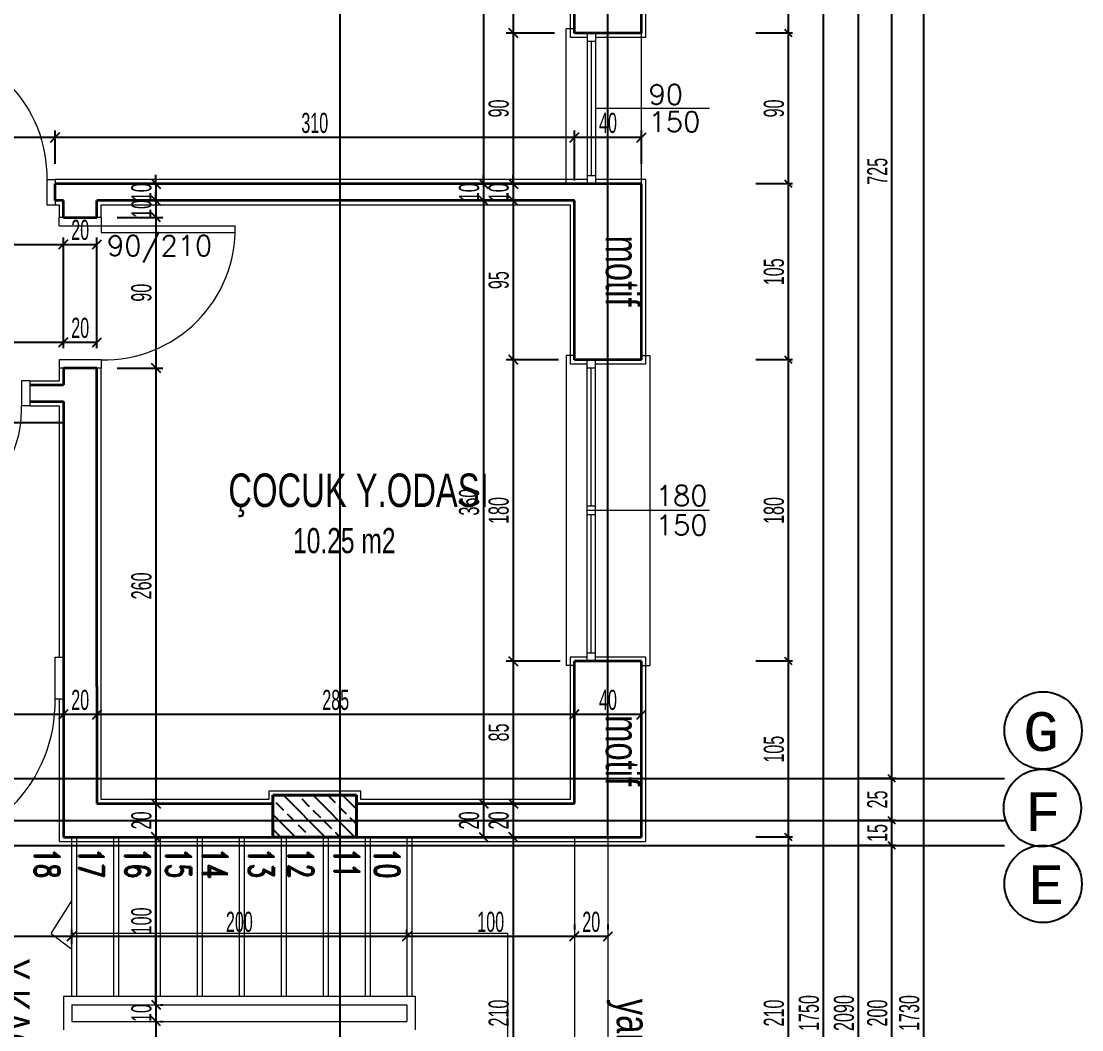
# Model space of a CAD drawing. Header units: inches. Extents: x -7543 to -822, y 102837 to 190349.
# Drawn here: x -831.4454 to -831.3188, y 102836.9834 to 102837.1038 of the extents above; entities that cross this region are included whole.
import ezdxf

# ---------------------------------------------------------------- set-up
doc = ezdxf.new("R2010")
doc.units = ezdxf.units.IN
doc.header["$MEASUREMENT"] = 0
doc.linetypes.add('ACAD_ISO07W100', pattern=[3, 0, -3])
doc.linetypes.add('DASHDOTX2', pattern=[2, 1, -0.5, 0, -0.5])
doc.layers.get('0').update_dxf_attribs({"lineweight": 25})
doc.layers.get('Defpoints').update_dxf_attribs({"lineweight": 25})
for name, color, linetype, lineweight in [('AKS', 1, 'Continuous', 25), ('ICOL', 55, 'Continuous', 25), ('KOLON', 2, 'Continuous', 40), ('SIVA', 150, 'Continuous', 15), ('TARAMA', 8, 'Continuous', 25), ('YAZI', 7, 'Continuous', 25)]:
    doc.layers.add(name, color=color, linetype=linetype, lineweight=lineweight)
for name, color, linetype, lineweight, true_color in [('DUVAR', 7, 'Continuous', 35, 0xfc4642), ('KAPI', 7, 'Continuous', 18, 0xffb360), ('MERDİVEN', 7, 'Continuous', 20, 0x16c244), ('PENCERE', 7, 'Continuous', 18, 0xffb360)]:
    doc.layers.add(name, color=color, linetype=linetype, lineweight=lineweight, true_color=true_color)
doc.styles.add('arıal', font='arial.ttf', dxfattribs={"width": 0.7})
doc.styles.add('ISIM', font='monos.ttf', dxfattribs={"width": 1.1, "height": 200})
doc.styles.add('OLCU', font='tromand.shx', dxfattribs={"width": 0.6, "height": 12})
doc.styles.add('st1', font='romandtw.shx', dxfattribs={"width": 0.7, "height": 40})
doc.styles.add('TXTX', font='TXTX')

# ---------------------------------------------------------------- blocks, each defined once
blk = doc.blocks.new('_Oblique')
at = {"color": 0, "linetype": 'ByBlock', "lineweight": -2}
blk.add_line((-0.5, -0.5), (0.5, 0.5), dxfattribs=at)
blk = doc.blocks.new('D')
at = {"layer": 'ICOL'}
for p, q in [((2.828427124746668, 2.828427124748032), (-2.82842712474303, -2.828427124744394)), ((0, 3.000000000002046), (0, -25))]:
    blk.add_line(p, q, dxfattribs=at)
blk = doc.blocks.new('E')
at = {"layer": 'ICOL'}
for p, q in [((0, -3.000000000002046), (0, 25)), ((-2.828427124746668, -2.828427124748032), (2.82842712474303, 2.828427124744394))]:
    blk.add_line(p, q, dxfattribs=at)
blk = doc.blocks.new('A$C00897202')
at = {"layer": 'KAPI'}
for p, q in [((80.99972826655721, 15.00006041442975), (80.99972826655721, 95.00006041442975)), ((84.99972826655721, 15.00006041442975), (84.99972826655721, 95.00006041442975)), ((4.999728266557213, 15.00006041279994), (-0.000271733442787081, 15.00006041279994)), ((4.999728266557213, 15.00006041279994), (4.999728266731836, 6.041279993951321e-05)), ((84.99972826655721, 15.00006041442975), (80.99972826655721, 15.00006041442975)), ((84.99972826655721, 6.041440065018833e-05), (84.99972826655721, 15.00006041442975)), ((89.99972826655721, 15.00006041442975), (84.99972826655721, 15.00006041442975)), ((4.999728266731836, 6.041279993951321e-05), (-0.0002717326278798282, 6.041279993951321e-05)), ((84.99972826655721, 6.041440065018833e-05), (89.99972826655721, 6.041440065018833e-05))]:
    blk.add_line(p, q, dxfattribs=at)
blk.add_arc((82.99972826655721, 17.00006041437155), 78.02563681258283, 88.53119928715294, 181.4688007161811, dxfattribs=at)

msp = doc.modelspace()

# ---------------------------------------------------------------- linework, layer by layer
at = {"layer": 'AKS', "linetype": 'DASHDOTX2', "ltscale": 10}
for p, q in [((-831.407377394348, 102837.241780972), (-831.407377394348, 102836.7293249838)), ((-831.6986646402642, 102837.0134307916), (-831.3280608453938, 102837.0134307916)), ((-831.6986646402642, 102837.0084307916), (-831.3280608453938, 102837.0084307916)), ((-831.3270388900032, 102837.0069219134), (-831.3270306296761, 102837.0069219134)), ((-831.6986646402642, 102837.0054307916), (-831.3280608453938, 102837.0054307916))]:
    msp.add_line(p, q, dxfattribs=at)
at = {"layer": 'AKS', "color": 0}
for centre in [(-831.3234408453939, 102837.0191661472), (-831.3235254301699, 102837.0099219134), (-831.3234408453939, 102837.0008584121)]:
    msp.add_circle(centre, 0.004620000000000001, dxfattribs=at)
at = {"layer": 'Defpoints', "color": 4}
for p, q in [((-831.3753784286426, 102837.0064307916), (-831.3753784286426, 102837.1834307916)), ((-831.4603784286427, 102837.0559307916), (-831.4403784286435, 102837.0559307916)), ((-831.4403784286435, 102837.0559307916), (-831.4403784286427, 102837.0064307916)), ((-831.4403784286427, 102837.0064307916), (-831.3753784286426, 102837.0064307916))]:
    msp.add_line(p, q, dxfattribs=at)
at = {"layer": 'Defpoints', "color": 6}
for p, q in [((-831.3753784286426, 102837.0064307916), (-831.3753784286426, 102837.1614307916)), ((-831.4603784286427, 102837.0559307916), (-831.4403784286427, 102837.0559307916)), ((-831.4403784286427, 102837.0559307916), (-831.4403784286427, 102837.0064307916)), ((-831.4403784286427, 102837.0064307916), (-831.3753784286426, 102837.0064307916))]:
    msp.add_line(p, q, dxfattribs=at)
at = {"layer": 'DUVAR'}
for p, q in [((-831.379377394348, 102837.1024307916), (-831.379377394348, 102837.1384307916)), ((-831.3713773943481, 102837.1024307916), (-831.3713773943481, 102837.1384307916)), ((-831.3713773943481, 102837.1024307916), (-831.379377394348, 102837.1024307916)), ((-831.3713773943481, 102837.0844307916), (-831.441377394348, 102837.0844307916)), ((-831.441377394348, 102837.0824307916), (-831.441377394348, 102837.0844307916)), ((-831.3713773943481, 102837.0634307916), (-831.3713773943481, 102837.0844307916)), ((-831.440377394348, 102837.0824307916), (-831.441377394348, 102837.0824307916)), ((-831.440377394348, 102837.0824307916), (-831.441377394348, 102837.0824307916)), ((-831.440377394348, 102837.0804307916), (-831.440377394348, 102837.0824307916)), ((-831.379377394348, 102837.0824307916), (-831.436377394348, 102837.0824307916)), ((-831.436377394348, 102837.0804307916), (-831.436377394348, 102837.0824307916)), ((-831.379377394348, 102837.0824307916), (-831.4093773943481, 102837.0824307916)), ((-831.379377394348, 102837.0634307916), (-831.379377394348, 102837.0824307916)), ((-831.440377394348, 102837.0804307916), (-831.436377394348, 102837.0804307916)), ((-831.3713773943481, 102837.0634307916), (-831.379377394348, 102837.0634307916)), ((-831.440377394348, 102837.0624307916), (-831.440377394348, 102837.0604307916)), ((-831.436377394348, 102837.0624307916), (-831.440377394348, 102837.0624307916)), ((-831.436377394348, 102837.0244307916), (-831.436377394348, 102837.0624307916)), ((-831.4443773943481, 102837.0604307916), (-831.440377394348, 102837.0604307916)), ((-831.4443773943481, 102837.0584307916), (-831.440377394348, 102837.0584307916)), ((-831.440377394348, 102837.0584307916), (-831.440377394348, 102837.0064307916)), ((-831.379377394348, 102837.0104307916), (-831.379377394348, 102837.0274307916)), ((-831.3713773943481, 102837.0274307916), (-831.3793773943481, 102837.0274307916)), ((-831.3713773943481, 102837.0064307916), (-831.3713773943481, 102837.0274307916)), ((-831.436377394348, 102837.0244307916), (-831.436377394348, 102837.0104307916)), ((-831.436377394348, 102837.0104307916), (-831.4153773943481, 102837.0104307916)), ((-831.4053773943481, 102837.0104307916), (-831.379377394348, 102837.0104307916)), ((-831.440377394348, 102837.0064307916), (-831.4153773943481, 102837.0064307916)), ((-831.4053773943481, 102837.0064307916), (-831.3713773943481, 102837.0064307916))]:
    msp.add_line(p, q, dxfattribs=at)
at = {"layer": 'ICOL'}
for p, q in [((-831.3454781712936, 102836.7765867916), (-831.3454781712936, 102837.1942747916)), ((-831.349656827166, 102836.8105867916), (-831.349656827166, 102837.1602747916)), ((-831.3414940405735, 102837.0135867916), (-831.3414940405735, 102837.1582747916)), ((-831.3376782392937, 102836.8125867916), (-831.3376782392937, 102837.1582747916)), ((-831.3902214732318, 102837.1564307916), (-831.3902214732318, 102837.0844307916)), ((-831.3866868359996, 102837.1384307916), (-831.3866868359996, 102837.1024307916)), ((-831.3538379999769, 102837.1025867916), (-831.3538379999769, 102837.1382747916)), ((-831.3866868359996, 102837.1024307916), (-831.3866868359996, 102837.0844307916)), ((-831.3538379999769, 102837.0845867916), (-831.3538379999769, 102837.1022747916)), ((-831.441377394348, 102837.0899638942), (-831.459377394348, 102837.0899638942)), ((-831.379377394348, 102837.0899638942), (-831.441377394348, 102837.0899638942)), ((-831.3713773943481, 102837.0899638942), (-831.379377394348, 102837.0899638942)), ((-831.4293320373706, 102837.0844307916), (-831.4293320373706, 102837.0855107916)), ((-831.3902214732318, 102837.0844307916), (-831.3902214732318, 102837.0855107916)), ((-831.3866868359996, 102837.0844307916), (-831.3866868359996, 102837.0855107916)), ((-831.4293320373706, 102837.0844307916), (-831.4293320373706, 102837.0824307916)), ((-831.3902214732318, 102837.0844307916), (-831.3902214732318, 102837.0824307916)), ((-831.3866868359996, 102837.0844307916), (-831.3866868359996, 102837.0824307916)), ((-831.3538379999769, 102837.0635867916), (-831.3538379999769, 102837.0842747916)), ((-831.4293320373706, 102837.0824307916), (-831.4293320373706, 102837.0835107916)), ((-831.4293320373706, 102837.0824307916), (-831.4293320373706, 102837.0804307916)), ((-831.4293320373706, 102837.0824307916), (-831.4293320373706, 102837.0813507916)), ((-831.3902214732318, 102837.0824307916), (-831.3902214732318, 102837.0104307916)), ((-831.3902214732318, 102837.0824307916), (-831.3902214732318, 102837.0813507916)), ((-831.3866868359996, 102837.0824307916), (-831.3866868359996, 102837.0634307916)), ((-831.3866868359996, 102837.0824307916), (-831.3866868359996, 102837.0813507916)), ((-831.4293320373706, 102837.0804307916), (-831.4293320373706, 102837.0624307916)), ((-831.4293320373706, 102837.0804307916), (-831.4293320373706, 102837.0793507916)), ((-831.5634276468802, 102837.077192291), (-831.440377394348, 102837.077192291)), ((-831.440377394348, 102837.077192291), (-831.436377394348, 102837.077192291)), ((-831.440377394348, 102837.0654995805), (-831.460377394348, 102837.0654995805)), ((-831.436377394348, 102837.0654995805), (-831.440377394348, 102837.0654995805)), ((-831.3866868359996, 102837.0634307916), (-831.3866868359996, 102837.0274307916)), ((-831.3538379999769, 102837.0275867916), (-831.3538379999769, 102837.0632747916)), ((-831.4293320373706, 102837.0624307916), (-831.4293320373706, 102837.0104307916)), ((-831.3866868359996, 102837.0274307916), (-831.3866868359996, 102837.0104307916)), ((-831.3538379999769, 102837.0065867916), (-831.3538379999769, 102837.0272747916)), ((-831.440377394348, 102837.0210772501), (-831.460377394348, 102837.0210772501)), ((-831.436377394348, 102837.0210772501), (-831.440377394348, 102837.0210772501)), ((-831.379377394348, 102837.0210772501), (-831.436377394348, 102837.0210772501)), ((-831.3713773943481, 102837.0210772501), (-831.379377394348, 102837.0210772501)), ((-831.3414940405735, 102837.0085867916), (-831.3414940405735, 102837.0132747916)), ((-831.4293320373706, 102837.0104307916), (-831.4293320373706, 102837.0064307916)), ((-831.3902214732318, 102837.0104307916), (-831.3902214732318, 102837.0064307916)), ((-831.3866868359996, 102837.0104307916), (-831.3866868359996, 102837.0064307916)), ((-831.3414940405735, 102837.0055867916), (-831.3414940405735, 102837.0082747916)), ((-831.4293320373706, 102837.0064307916), (-831.4293320373706, 102836.9864307916)), ((-831.3866868359996, 102837.0064307916), (-831.3866868359996, 102836.9644307916)), ((-831.3538379999769, 102836.9645867916), (-831.3538379999769, 102837.0062747916)), ((-831.3414940405735, 102836.9655867916), (-831.3414940405735, 102837.0052747916)), ((-831.4393773943481, 102836.9945810181), (-831.4613773943481, 102836.9945810181)), ((-831.3993773943481, 102836.9945810181), (-831.4393773943481, 102836.9945810181)), ((-831.379377394348, 102836.9945810181), (-831.3993773943481, 102836.9945810181)), ((-831.3753773943481, 102836.9945810181), (-831.379377394348, 102836.9945810181)), ((-831.4293320373706, 102836.9864307916), (-831.4293320373706, 102836.9875107916)), ((-831.4293320373706, 102836.9864307916), (-831.4293320373706, 102836.9844307916)), ((-831.4293320373706, 102836.9844307916), (-831.4293320373706, 102836.9644307916)), ((-831.4293320373706, 102836.9844307916), (-831.4293320373706, 102836.9833507916))]:
    msp.add_line(p, q, dxfattribs=at)
at = {"layer": 'ICOL', "color": 53}
for p, q in [((-831.3817773943481, 102837.1024307916), (-831.3875268359997, 102837.1024307916)), ((-831.3817773943481, 102837.1024307916), (-831.3875268359997, 102837.1024307916)), ((-831.441377394348, 102837.0868307916), (-831.441377394348, 102837.0908038942)), ((-831.441377394348, 102837.0868307916), (-831.441377394348, 102837.0908038942)), ((-831.379377394348, 102837.0848307916), (-831.379377394348, 102837.0908038942)), ((-831.379377394348, 102837.0848307916), (-831.379377394348, 102837.0908038942)), ((-831.3713773943481, 102837.0868307916), (-831.3713773943481, 102837.0908038942)), ((-831.4289190383079, 102837.0844307916), (-831.4284920373707, 102837.0844307916)), ((-831.3926214732318, 102837.0844307916), (-831.3910614732317, 102837.0844307916)), ((-831.3926214732318, 102837.0844307916), (-831.3910614732317, 102837.0844307916)), ((-831.3844996663115, 102837.0844307916), (-831.3875268359997, 102837.0844307916)), ((-831.3844996663115, 102837.0844307916), (-831.3875268359997, 102837.0844307916)), ((-831.4289190383079, 102837.0824307916), (-831.4284920373707, 102837.0824307916)), ((-831.4289190383079, 102837.0824307916), (-831.4284920373707, 102837.0824307916)), ((-831.391800841246, 102837.0824307916), (-831.3910614732317, 102837.0824307916)), ((-831.391800841246, 102837.0824307916), (-831.3910614732317, 102837.0824307916)), ((-831.3847646779659, 102837.0824307916), (-831.3875268359997, 102837.0824307916)), ((-831.3847646779659, 102837.0824307916), (-831.3875268359997, 102837.0824307916)), ((-831.4339773943481, 102837.0804307916), (-831.4284920373707, 102837.0804307916)), ((-831.4339773943481, 102837.0804307916), (-831.4284920373707, 102837.0804307916)), ((-831.440377394348, 102837.0648307916), (-831.440377394348, 102837.078032291)), ((-831.440377394348, 102837.0648307916), (-831.440377394348, 102837.078032291)), ((-831.436377394348, 102837.0648307916), (-831.436377394348, 102837.078032291)), ((-831.440377394348, 102837.0648307916), (-831.440377394348, 102837.0663395805)), ((-831.440377394348, 102837.0648307916), (-831.440377394348, 102837.0663395805)), ((-831.436377394348, 102837.0648307916), (-831.436377394348, 102837.0663395805)), ((-831.3813016024333, 102837.0634307916), (-831.3875268359997, 102837.0634307916)), ((-831.3813016024333, 102837.0634307916), (-831.3875268359997, 102837.0634307916)), ((-831.4339773943481, 102837.0624307916), (-831.4284920373707, 102837.0624307916)), ((-831.4339773943481, 102837.0624307916), (-831.4284920373707, 102837.0624307916)), ((-831.3810804050615, 102837.0274307916), (-831.3875268359997, 102837.0274307916)), ((-831.3810804050615, 102837.0274307916), (-831.3875268359997, 102837.0274307916)), ((-831.440377394348, 102837.0225090641), (-831.440377394348, 102837.0219172501)), ((-831.440377394348, 102837.0225090641), (-831.440377394348, 102837.0219172501)), ((-831.436377394348, 102837.0222426483), (-831.436377394348, 102837.0219172501)), ((-831.436377394348, 102837.0222426483), (-831.436377394348, 102837.0219172501)), ((-831.379377394348, 102837.0200637951), (-831.379377394348, 102837.0219172501)), ((-831.379377394348, 102837.0200637951), (-831.379377394348, 102837.0219172501)), ((-831.3713773943481, 102837.0200637951), (-831.3713773943481, 102837.0219172501)), ((-831.4284263170082, 102837.0104307916), (-831.4284920373707, 102837.0104307916)), ((-831.4284263170082, 102837.0104307916), (-831.4284920373707, 102837.0104307916)), ((-831.3926214732318, 102837.0104307916), (-831.3910614732317, 102837.0104307916)), ((-831.3926214732318, 102837.0104307916), (-831.3910614732317, 102837.0104307916)), ((-831.3861758619713, 102837.0104307916), (-831.3875268359997, 102837.0104307916)), ((-831.3861758619713, 102837.0104307916), (-831.3875268359997, 102837.0104307916)), ((-831.4285338855931, 102837.0064307916), (-831.4284920373707, 102837.0064307916)), ((-831.4285338855931, 102837.0064307916), (-831.4284920373707, 102837.0064307916)), ((-831.3917928750127, 102837.0064307916), (-831.3910614732317, 102837.0064307916)), ((-831.3863243613557, 102837.0064307916), (-831.3875268359997, 102837.0064307916)), ((-831.3863243613557, 102837.0064307916), (-831.3875268359997, 102837.0064307916)), ((-831.4393773943481, 102836.9936605529), (-831.4393773943481, 102836.9954210181)), ((-831.4393773943481, 102836.9936605529), (-831.4393773943481, 102836.9954210181)), ((-831.3993773943481, 102836.9947531634), (-831.3993773943481, 102836.9954210181)), ((-831.3993773943481, 102836.9947531634), (-831.3993773943481, 102836.9954210181)), ((-831.379377394348, 102836.995992435), (-831.379377394348, 102836.9954210181)), ((-831.379377394348, 102836.995992435), (-831.379377394348, 102836.9954210181)), ((-831.3753773943481, 102836.995992435), (-831.3753773943481, 102836.9954210181)), ((-831.4287956350017, 102836.9864307916), (-831.4284920373707, 102836.9864307916)), ((-831.4287956350017, 102836.9864307916), (-831.4284920373707, 102836.9864307916)), ((-831.4287956350017, 102836.9844307916), (-831.4284920373707, 102836.9844307916)), ((-831.4287956350017, 102836.9844307916), (-831.4284920373707, 102836.9844307916))]:
    msp.add_line(p, q, dxfattribs=at)
at = {"layer": 'KAPI'}
for p, q in [((-831.441377394348, 102837.0849307916), (-831.441377394348, 102837.0819307916)), ((-831.440877394348, 102837.0794307916), (-831.440877394348, 102837.0804307916)), ((-831.435877394348, 102837.0804307916), (-831.440877394348, 102837.0804307916)), ((-831.435877394348, 102837.0804307916), (-831.435877394348, 102837.0794307916)), ((-831.440877394348, 102837.0794307916), (-831.435877394348, 102837.0794307916)), ((-831.435877394348, 102837.0794307916), (-831.4198773943481, 102837.0794307916)), ((-831.435877394348, 102837.0794307916), (-831.435877394348, 102837.0786307916)), ((-831.435877394348, 102837.0786307916), (-831.4198773943481, 102837.0786307916)), ((-831.4358773943484, 102837.0634307916), (-831.4408773943484, 102837.0634307916)), ((-831.4408773943484, 102837.0634307916), (-831.4408773943484, 102837.0624307916)), ((-831.4358773943484, 102837.0634307916), (-831.4358773943484, 102837.0624307916)), ((-831.4358773943484, 102837.0624307916), (-831.4408773943484, 102837.0624307916)), ((-831.445377394348, 102837.0609307916), (-831.445377394348, 102837.0579307916)), ((-831.4443773943481, 102837.0609307916), (-831.445377394348, 102837.0609307916)), ((-831.4443773943481, 102837.0609307916), (-831.4443773943481, 102837.0579307916)), ((-831.4443773943481, 102837.0579307916), (-831.445377394348, 102837.0579307916)), ((-831.4413773943479, 102837.0229307916), (-831.441377394348, 102837.0279307916)), ((-831.441377394348, 102837.0279307916), (-831.4403773943482, 102837.0279307916)), ((-831.4403773943479, 102837.0229307916), (-831.4403773943479, 102837.0279307916)), ((-831.4413773943479, 102837.0229307916), (-831.4403773943479, 102837.0229307916))]:
    msp.add_line(p, q, dxfattribs=at)
for centre, radius, start, end in [((-831.435477394348, 102837.0790307916), 0.01560512736251657, 268.5311992824385, 1.46880078624089), ((-831.458977394348, 102837.0575307916), 0.01360588108133885, 268.3153156787103, 1.684684365761425), ((-831.4589773943479, 102837.0225307916), 0.01760454486773231, 268.6980473282914, 1.301952600368629)]:
    msp.add_arc(centre, radius, start, end, dxfattribs=at)
at = {"layer": 'KOLON'}
for p, q in [((-831.4053773943481, 102837.0114307916), (-831.4153773943481, 102837.0114307916)), ((-831.4153773943481, 102837.0114307916), (-831.4153773943481, 102837.0064307916)), ((-831.4053773943481, 102837.0064307916), (-831.4053773943481, 102837.0114307916)), ((-831.4153773943481, 102837.0064307916), (-831.4053773943481, 102837.0064307916))]:
    msp.add_line(p, q, dxfattribs=at)
at = {"layer": 'MERDİVEN', "linetype": 'ACAD_ISO07W100'}
for p, q in [((-831.4393773943481, 102836.9874307916), (-831.4393773943481, 102837.0064307916)), ((-831.4343773943481, 102836.9874307916), (-831.4343773943481, 102837.0064307916)), ((-831.4293773943481, 102836.9874307916), (-831.4293773943481, 102837.0064307916)), ((-831.4243773943481, 102836.9874307916), (-831.4243773943481, 102837.0064307916)), ((-831.4193773943481, 102836.9874307916), (-831.4193773943481, 102837.0064307916)), ((-831.4143773943481, 102837.0064307916), (-831.4143773943481, 102836.9874307916)), ((-831.4093773943481, 102837.0064307916), (-831.4093773943481, 102836.9874307916)), ((-831.4043773943481, 102837.0064307916), (-831.4043773943481, 102836.9874307916)), ((-831.399377394348, 102837.0064307916), (-831.3993773943481, 102836.9874307916))]:
    msp.add_line(p, q, dxfattribs=at)
at = {"layer": 'MERDİVEN'}
for p, q in [((-831.4387773943481, 102836.9874307916), (-831.4387773943481, 102837.0064307916)), ((-831.4337773943481, 102836.9874307916), (-831.4337773943481, 102837.0064307916)), ((-831.4287773943481, 102836.9874307916), (-831.4287773943481, 102837.0064307916)), ((-831.4237773943481, 102836.9874307916), (-831.4237773943481, 102837.0064307916)), ((-831.4187773943481, 102836.9874307916), (-831.4187773943481, 102837.0064307916)), ((-831.413777394348, 102837.0064307916), (-831.413777394348, 102836.9874307916)), ((-831.408777394348, 102837.0064307916), (-831.4087773943481, 102836.9874307916)), ((-831.403777394348, 102837.0064307916), (-831.403777394348, 102836.9874307916)), ((-831.398777394348, 102837.0064307916), (-831.3987773943481, 102836.9874307916)), ((-831.379377394348, 102837.0064307916), (-831.3793773943481, 102836.9644307916)), ((-831.3753773943481, 102837.0064307916), (-831.3753773943481, 102836.9644307916)), ((-831.4418295023341, 102836.9949307916), (-831.4393773943481, 102836.9988166452)), ((-831.4418295023341, 102836.9949307916), (-831.4393773943481, 102836.9988166452)), ((-831.4418295023341, 102836.9949307916), (-831.4393773943481, 102836.9930449379)), ((-831.4418295023341, 102836.9949307916), (-831.4393773943481, 102836.9930449379)), ((-831.387377394348, 102836.9949307916), (-831.4393773943481, 102836.9949307916)), ((-831.387377394348, 102836.9949307916), (-831.387377394348, 102836.9759307916)), ((-831.440377394348, 102836.9874307916), (-831.398377394348, 102836.9874307916)), ((-831.440377394348, 102836.9874307916), (-831.440377394348, 102836.9834307916)), ((-831.398377394348, 102836.9874307916), (-831.398377394348, 102836.9834307916)), ((-831.4393773943481, 102836.9864307916), (-831.3993773943481, 102836.9864307916)), ((-831.4393773943481, 102836.9864307916), (-831.4393773943481, 102836.9844307916)), ((-831.3993773943481, 102836.9864307916), (-831.3993773943481, 102836.9844307916)), ((-831.4393773943481, 102836.9844307916), (-831.3993773943481, 102836.9844307916))]:
    msp.add_line(p, q, dxfattribs=at)
at = {"layer": 'PENCERE'}
for p, q in [((-831.379377394348, 102837.1029307916), (-831.3803773943481, 102837.1029307916)), ((-831.3803773943481, 102837.0844307916), (-831.3803773943481, 102837.1029307916)), ((-831.377877394348, 102837.1024307916), (-831.3778773943477, 102837.0844307916)), ((-831.3768773943481, 102837.1024307916), (-831.3768773943477, 102837.0844307916)), ((-831.3713773943481, 102837.0844307916), (-831.3713773943481, 102837.1024307916)), ((-831.3768773943481, 102837.1014307916), (-831.377877394348, 102837.1014307916)), ((-831.3773773943481, 102837.1014307916), (-831.3773773943477, 102837.0854307916)), ((-831.3632426551758, 102837.0934307916), (-831.376877394348, 102837.0934307916)), ((-831.3778773943477, 102837.0854307916), (-831.3768773943477, 102837.0854307916)), ((-831.379377394348, 102837.0639307916), (-831.380377394348, 102837.0639307916)), ((-831.380377394348, 102837.0639307916), (-831.380377394348, 102837.0269307916)), ((-831.3713773943481, 102837.0639307916), (-831.370377394348, 102837.0639307916)), ((-831.370377394348, 102837.0639307916), (-831.370377394348, 102837.0269307916)), ((-831.377877394348, 102837.0274307916), (-831.3778773943484, 102837.0634307916)), ((-831.3768773943481, 102837.0274307916), (-831.3768773943484, 102837.0634307916)), ((-831.3768773943484, 102837.0624307916), (-831.3778773943484, 102837.0624307916)), ((-831.3773773943482, 102837.0459307916), (-831.3773773943484, 102837.0624307916)), ((-831.3768773943482, 102837.0459307916), (-831.3778773943482, 102837.0459307916)), ((-831.3768773943482, 102837.0454307916), (-831.3778773943482, 102837.0454307916)), ((-831.3768773943482, 102837.0449307916), (-831.3778773943482, 102837.0449307916)), ((-831.3773773943481, 102837.0284307916), (-831.3773773943482, 102837.0449307916)), ((-831.3632426551758, 102837.0454307916), (-831.3768773943482, 102837.0454307916)), ((-831.377877394348, 102837.0284307916), (-831.3768773943481, 102837.0284307916)), ((-831.379377394348, 102837.0269307916), (-831.380377394348, 102837.0269307916)), ((-831.3713773943481, 102837.0269307916), (-831.370377394348, 102837.0269307916))]:
    msp.add_line(p, q, dxfattribs=at)
at = {"layer": 'SIVA'}
for p, q in [((-831.3798773943481, 102837.1389307916), (-831.3798773943481, 102837.1019307916)), ((-831.3708773943481, 102837.1019307916), (-831.3708773943481, 102837.1389307916)), ((-831.3798773943481, 102837.1019307916), (-831.377877394348, 102837.1019307916)), ((-831.3768773943481, 102837.1019307916), (-831.3708773943481, 102837.1019307916)), ((-831.3778773943477, 102837.0849307916), (-831.441377394348, 102837.0849307916)), ((-831.3708773943481, 102837.0849307916), (-831.3768773943477, 102837.0849307916)), ((-831.3708773943481, 102837.0629307916), (-831.3708773943481, 102837.0849307916)), ((-831.441377394348, 102837.0819307916), (-831.440877394348, 102837.0819307916)), ((-831.440877394348, 102837.0819307916), (-831.440877394348, 102837.0804307916)), ((-831.435877394348, 102837.0804307916), (-831.435877394348, 102837.0819307916)), ((-831.435877394348, 102837.0819307916), (-831.3798773943481, 102837.0819307916)), ((-831.3798773943481, 102837.0819307916), (-831.3798773943481, 102837.0629307916)), ((-831.3798773943481, 102837.0629307916), (-831.3778773943484, 102837.0629307916)), ((-831.3768773943484, 102837.0629307916), (-831.3708773943481, 102837.0629307916)), ((-831.440877394348, 102837.0624307916), (-831.440877394348, 102837.0609307916)), ((-831.435877394348, 102837.0244307916), (-831.435877394348, 102837.0624307916)), ((-831.4443773943481, 102837.0609307916), (-831.440877394348, 102837.0609307916)), ((-831.4443773943481, 102837.0579307916), (-831.440877394348, 102837.0579307916)), ((-831.440877394348, 102837.0579307916), (-831.440877394348, 102837.0279307916)), ((-831.3798773943481, 102837.0279307916), (-831.3798773943481, 102837.0109307916)), ((-831.377877394348, 102837.0279307916), (-831.3798773943481, 102837.0279307916)), ((-831.3708773943481, 102837.0279307916), (-831.3768773943481, 102837.0279307916)), ((-831.3708773943481, 102837.0059307916), (-831.3708773943481, 102837.0279307916)), ((-831.435877394348, 102837.0109307916), (-831.435877394348, 102837.0244307916)), ((-831.440877394348, 102837.0229307916), (-831.440877394348, 102837.0059307916)), ((-831.4048773943481, 102837.0119307916), (-831.4158773943481, 102837.0119307916)), ((-831.4158773943481, 102837.0119307916), (-831.4158773943481, 102837.0109307916)), ((-831.4048773943481, 102837.0109307916), (-831.4048773943481, 102837.0119307916)), ((-831.4158773943481, 102837.0109307916), (-831.435877394348, 102837.0109307916)), ((-831.3798773943481, 102837.0109307916), (-831.4048773943481, 102837.0109307916)), ((-831.440877394348, 102837.0059307916), (-831.4148773943481, 102837.0059307916)), ((-831.4158773943481, 102837.0059307916), (-831.4048773943481, 102837.0059307916)), ((-831.4058773943481, 102837.0059307916), (-831.3708773943481, 102837.0059307916))]:
    msp.add_line(p, q, dxfattribs=at)
at = {"layer": 'TARAMA'}
for p, q in [((-831.4150102070925, 102837.0105510759), (-831.414126323616, 102837.0096671924)), ((-831.4141221558392, 102837.0114307916), (-831.4091221558392, 102837.0064307916)), ((-831.4119166149248, 102837.0109930176), (-831.4110327314484, 102837.0101091341)), ((-831.4105866219332, 102837.0114307916), (-831.4055866219333, 102837.0064307916)), ((-831.4088188549773, 102837.0114307916), (-831.4079391392806, 102837.0105510759)), ((-831.4070510880274, 102837.0114307916), (-831.4053773943481, 102837.0097570979)), ((-831.4105907897101, 102837.0096671924), (-831.4097069062336, 102837.0087833089)), ((-831.4074971975424, 102837.0101091341), (-831.4066133140659, 102837.0092252507)), ((-831.4153773943481, 102837.0091504962), (-831.4126576897452, 102837.0064307916)), ((-831.4136843818778, 102837.0092252507), (-831.4128004984013, 102837.0083413672)), ((-831.4092649644954, 102837.0083413672), (-831.4083810810189, 102837.0074574837)), ((-831.4061713723277, 102837.0087833089), (-831.4053773943481, 102837.0079893309)), ((-831.4153773943481, 102837.0073827292), (-831.4145682653542, 102837.0065736002)), ((-831.4123585566631, 102837.0078994255), (-831.4114746731866, 102837.007015542)), ((-831.4079391392806, 102837.007015542), (-831.4073543888833, 102837.0064307916)), ((-831.4110327314484, 102837.0065736002), (-831.4108899227892, 102837.0064307916))]:
    msp.add_line(p, q, dxfattribs=at)

# ---------------------------------------------------------------- block references
at = {"layer": 'ICOL'}
for name, p, xscale, yscale, zscale, rotation in [('_Oblique', (-831.3866868359996, 102837.1024307916), 0.001080000001820736, 0.001080000001820736, 0.001080000001820736, 90), ('_Oblique', (-831.3866868359996, 102837.1024307916), 0.001080000001820736, 0.001080000001820736, 0.001080000001820736, 270), ('D', (-831.3538379999769, 102837.1024307916), 0.000155999994603917, 0.000155999994603917, 0.000155999994603917, 270), ('E', (-831.3538379999769, 102837.1024307916), 0.000155999994603917, 0.000155999994603917, 0.000155999994603917, 90), ('_Oblique', (-831.441377394348, 102837.0899638942), 0.001080000000001746, 0.001080000000001746, 0.001080000000001746, 180), ('_Oblique', (-831.379377394348, 102837.0899638942), 0.001080000000001746, 0.001080000000001746, 0.001080000000001746, 180), ('_Oblique', (-831.4293320373706, 102837.0844307916), 0.001080000001820736, 0.001080000001820736, 0.001080000001820736, 270), ('_Oblique', (-831.3902214732318, 102837.0844307916), 0.001080000001820736, 0.001080000001820736, 0.001080000001820736, 270), ('_Oblique', (-831.3902214732318, 102837.0844307916), 0.001080000001820736, 0.001080000001820736, 0.001080000001820736, 270), ('_Oblique', (-831.3866868359996, 102837.0844307916), 0.001080000001820736, 0.001080000001820736, 0.001080000001820736, 270), ('_Oblique', (-831.3866868359996, 102837.0844307916), 0.001080000001820736, 0.001080000001820736, 0.001080000001820736, 270), ('D', (-831.3538379999769, 102837.0844307916), 0.000155999994603917, 0.000155999994603917, 0.000155999994603917, 270), ('E', (-831.3538379999769, 102837.0844307916), 0.000155999994603917, 0.000155999994603917, 0.000155999994603917, 90), ('_Oblique', (-831.4293320373706, 102837.0824307916), 0.001080000001820736, 0.001080000001820736, 0.001080000001820736, 270), ('_Oblique', (-831.4293320373706, 102837.0824307916), 0.001080000001820736, 0.001080000001820736, 0.001080000001820736, 90), ('_Oblique', (-831.3902214732318, 102837.0824307916), 0.001080000001820736, 0.001080000001820736, 0.001080000001820736, 90), ('_Oblique', (-831.3902214732318, 102837.0824307916), 0.001080000001820736, 0.001080000001820736, 0.001080000001820736, 90), ('_Oblique', (-831.3866868359996, 102837.0824307916), 0.001080000001820736, 0.001080000001820736, 0.001080000001820736, 90), ('_Oblique', (-831.3866868359996, 102837.0824307916), 0.001080000001820736, 0.001080000001820736, 0.001080000001820736, 90), ('_Oblique', (-831.4293320373706, 102837.0804307916), 0.001080000001820736, 0.001080000001820736, 0.001080000001820736, 90), ('_Oblique', (-831.4293320373706, 102837.0804307916), 0.001080000001820736, 0.001080000001820736, 0.001080000001820736, 90), ('_Oblique', (-831.440377394348, 102837.077192291), 0.001080000000001746, 0.001080000000001746, 0.001080000000001746, 180), ('_Oblique', (-831.440377394348, 102837.0654995805), 0.001080000000001746, 0.001080000000001746, 0.001080000000001746, 180), ('_Oblique', (-831.3866868359996, 102837.0634307916), 0.001080000001820736, 0.001080000001820736, 0.001080000001820736, 90), ('_Oblique', (-831.3866868359996, 102837.0634307916), 0.001080000001820736, 0.001080000001820736, 0.001080000001820736, 270), ('D', (-831.3538379999769, 102837.0634307916), 0.000155999994603917, 0.000155999994603917, 0.000155999994603917, 270), ('E', (-831.3538379999769, 102837.0634307916), 0.000155999994603917, 0.000155999994603917, 0.000155999994603917, 90), ('_Oblique', (-831.4293320373706, 102837.0624307916), 0.001080000001820736, 0.001080000001820736, 0.001080000001820736, 90), ('_Oblique', (-831.4293320373706, 102837.0624307916), 0.001080000001820736, 0.001080000001820736, 0.001080000001820736, 270), ('_Oblique', (-831.3866868359996, 102837.0274307916), 0.001080000001820736, 0.001080000001820736, 0.001080000001820736, 90), ('_Oblique', (-831.3866868359996, 102837.0274307916), 0.001080000001820736, 0.001080000001820736, 0.001080000001820736, 270), ('D', (-831.3538379999769, 102837.0274307916), 0.000155999994603917, 0.000155999994603917, 0.000155999994603917, 270), ('E', (-831.3538379999769, 102837.0274307916), 0.000155999994603917, 0.000155999994603917, 0.000155999994603917, 90), ('_Oblique', (-831.440377394348, 102837.0210772501), 0.001080000000001746, 0.001080000000001746, 0.001080000000001746, 180), ('_Oblique', (-831.436377394348, 102837.0210772501), 0.001080000000001746, 0.001080000000001746, 0.001080000000001746, 180), ('_Oblique', (-831.379377394348, 102837.0210772501), 0.001080000000001746, 0.001080000000001746, 0.001080000000001746, 180), ('D', (-831.3414940405735, 102837.0134307916), 0.000155999994603917, 0.000155999994603917, 0.000155999994603917, 270), ('E', (-831.3414940405735, 102837.0134307916), 0.000155999994603917, 0.000155999994603917, 0.000155999994603917, 90), ('_Oblique', (-831.4293320373706, 102837.0104307916), 0.001080000001820736, 0.001080000001820736, 0.001080000001820736, 90), ('_Oblique', (-831.4293320373706, 102837.0104307916), 0.001080000001820736, 0.001080000001820736, 0.001080000001820736, 270), ('_Oblique', (-831.3902214732318, 102837.0104307916), 0.001080000001820736, 0.001080000001820736, 0.001080000001820736, 90), ('_Oblique', (-831.3902214732318, 102837.0104307916), 0.001080000001820736, 0.001080000001820736, 0.001080000001820736, 270), ('_Oblique', (-831.3866868359996, 102837.0104307916), 0.001080000001820736, 0.001080000001820736, 0.001080000001820736, 90), ('_Oblique', (-831.3866868359996, 102837.0104307916), 0.001080000001820736, 0.001080000001820736, 0.001080000001820736, 270), ('D', (-831.3414940405735, 102837.0084307916), 0.000155999994603917, 0.000155999994603917, 0.000155999994603917, 270), ('E', (-831.3414940405735, 102837.0084307916), 0.000155999994603917, 0.000155999994603917, 0.000155999994603917, 90), ('_Oblique', (-831.4293320373706, 102837.0064307916), 0.001080000001820736, 0.001080000001820736, 0.001080000001820736, 90), ('_Oblique', (-831.4293320373706, 102837.0064307916), 0.001080000001820736, 0.001080000001820736, 0.001080000001820736, 270), ('_Oblique', (-831.3902214732318, 102837.0064307916), 0.001080000001820736, 0.001080000001820736, 0.001080000001820736, 270), ('_Oblique', (-831.3866868359996, 102837.0064307916), 0.001080000001820736, 0.001080000001820736, 0.001080000001820736, 90), ('_Oblique', (-831.3866868359996, 102837.0064307916), 0.001080000001820736, 0.001080000001820736, 0.001080000001820736, 270), ('D', (-831.3538379999769, 102837.0064307916), 0.000155999994603917, 0.000155999994603917, 0.000155999994603917, 270), ('E', (-831.3538379999769, 102837.0064307916), 0.000155999994603917, 0.000155999994603917, 0.000155999994603917, 90), ('D', (-831.3414940405735, 102837.0054307916), 0.000155999994603917, 0.000155999994603917, 0.000155999994603917, 270), ('E', (-831.3414940405735, 102837.0054307916), 0.000155999994603917, 0.000155999994603917, 0.000155999994603917, 90), ('_Oblique', (-831.4393773943481, 102836.9945810181), 0.001080000000001746, 0.001080000000001746, 0.001080000000001746, 180), ('_Oblique', (-831.3993773943481, 102836.9945810181), 0.001080000000001746, 0.001080000000001746, 0.001080000000001746, 180), ('_Oblique', (-831.379377394348, 102836.9945810181), 0.001080000000001746, 0.001080000000001746, 0.001080000000001746, 180), ('_Oblique', (-831.4293320373706, 102836.9864307916), 0.001080000001820736, 0.001080000001820736, 0.001080000001820736, 270), ('_Oblique', (-831.4293320373706, 102836.9864307916), 0.001080000001820736, 0.001080000001820736, 0.001080000001820736, 270), ('_Oblique', (-831.4293320373706, 102836.9844307916), 0.001080000001820736, 0.001080000001820736, 0.001080000001820736, 90), ('_Oblique', (-831.4293320373706, 102836.9844307916), 0.001080000001820736, 0.001080000001820736, 0.001080000001820736, 90)]:
    msp.add_blockref(name, p, dxfattribs=dict(at, xscale=xscale, yscale=yscale, zscale=zscale, rotation=rotation))
at = {"layer": 'ICOL', "xscale": 0.001080000000001746, "yscale": 0.001080000000001746, "zscale": 0.001080000000001746}
for p in [(-831.441377394348, 102837.0899638942), (-831.379377394348, 102837.0899638942), (-831.3713773943481, 102837.0899638942), (-831.440377394348, 102837.077192291), (-831.436377394348, 102837.077192291), (-831.440377394348, 102837.0654995805), (-831.436377394348, 102837.0654995805), (-831.440377394348, 102837.0210772501), (-831.436377394348, 102837.0210772501), (-831.379377394348, 102837.0210772501), (-831.3713773943481, 102837.0210772501), (-831.4393773943481, 102836.9945810181), (-831.3993773943481, 102836.9945810181), (-831.379377394348, 102836.9945810181), (-831.3753773943481, 102836.9945810181)]:
    msp.add_blockref('_Oblique', p, dxfattribs=at)
at = {"layer": 'KAPI', "extrusion": (0, 0, -1), "xscale": 0.0001999999999497959, "yscale": 0.0001999999999497959, "zscale": -0.0002}
msp.add_blockref('A$C00897202', (831.4413774486948, 102837.0819307795), dxfattribs=at)

# ---------------------------------------------------------------- texts
at = {"layer": 'AKS', "style": 'ISIM', "width": 1.1}
for s, p in [('G', (-831.3258256272505, 102837.0167241382)), ('F', (-831.3256039945915, 102837.0071543828)), ('E', (-831.3252224362843, 102836.9984343294))]:
    msp.add_text(s, height=0.004620000000000001, dxfattribs=at).set_placement(p)
at = {"layer": 'ICOL', "char_height": 0.0024, "attachment_point": 5, "rotation": 90, "style": 'OLCU'}
for s, insert in [('\\A1;90', (-831.3884148359997, 102837.0934307916)), ('\\A1;90', (-831.355565999977, 102837.0934307916)), ('\\A1;725', (-831.3432220405734, 102837.0859307916)), ('\\A1;10', (-831.4310600373706, 102837.0834307916)), ('\\A1;10', (-831.3919494732318, 102837.0834307916)), ('\\A1;10', (-831.3884148359997, 102837.0834307916)), ('\\A1;10', (-831.4310600373706, 102837.0814307916)), ('\\A1;105', (-831.355565999977, 102837.0739307916)), ('\\A1;95', (-831.3884148359997, 102837.0729307916)), ('\\A1;90', (-831.4310600373706, 102837.0714307916)), ('\\A1;360', (-831.3919494732318, 102837.0464307916)), ('\\A1;180', (-831.3884148359997, 102837.0454307916)), ('\\A1;180', (-831.355565999977, 102837.0454307916)), ('\\A1;260', (-831.4310600373706, 102837.0364307916)), ('\\A1;85', (-831.3884148359997, 102837.0189307916)), ('\\A1;105', (-831.355565999977, 102837.0169307916)), ('\\A1;25', (-831.3432220405734, 102837.0109307916)), ('\\A1;20', (-831.4310600373706, 102837.0084307916)), ('\\A1;20', (-831.3919494732318, 102837.0084307916)), ('\\A1;20', (-831.3884148359997, 102837.0084307916)), ('\\A1;15', (-831.3432220405734, 102837.0069307916)), ('\\A1;100', (-831.4310600373706, 102836.9964307916)), ('\\A1;210', (-831.3884148359997, 102836.9854307916)), ('\\A1;210', (-831.355565999977, 102836.9854307916)), ('\\A1;1750', (-831.3513848271659, 102836.9854307916)), ('\\A1;2090', (-831.3472061712936, 102836.9854307916)), ('\\A1;200', (-831.3432220405734, 102836.9854307916)), ('\\A1;1730', (-831.3394062392938, 102836.9854307916)), ('\\A1;10', (-831.4310600373706, 102836.9854307916))]:
    msp.add_mtext(s, dxfattribs=dict(at, insert=insert))
at = {"layer": 'ICOL', "char_height": 0.0024, "attachment_point": 5, "style": 'OLCU'}
for s, insert in [('\\A1;310', (-831.4103773943481, 102837.0916918942)), ('\\A1;40', (-831.3753773943481, 102837.0916918942)), ('\\A1;20', (-831.438377394348, 102837.078920291)), ('\\A1;20', (-831.438377394348, 102837.0672275805)), ('\\A1;20', (-831.438377394348, 102837.0228052501)), ('\\A1;285', (-831.407877394348, 102837.0228052501)), ('\\A1;40', (-831.3753773943481, 102837.0228052501)), ('\\A1;200', (-831.4193773943481, 102836.9963090181)), ('\\A1;100', (-831.3893773943481, 102836.9963090181)), ('\\A1;20', (-831.3773773943481, 102836.9963090181))]:
    msp.add_mtext(s, dxfattribs=dict(at, insert=insert))
at = {"layer": 'KAPI', "style": 'TXTX'}
msp.add_text('90/210', height=0.0024, dxfattribs=at).set_placement((-831.435167487268, 102837.0758532351))
at = {"layer": 'PENCERE', "style": 'TXTX'}
for s, p in [('90', (-831.370524927483, 102837.0938993586)), ('150', (-831.370524927483, 102837.0906474399)), ('180', (-831.3696664588982, 102837.0460034016)), ('150', (-831.3696664588982, 102837.0424868549))]:
    msp.add_text(s, height=0.0024, dxfattribs=at).set_placement(p)
at = {"layer": 'YAZI', "width": 0.7}
for s, height, style, p in [('motif', 0.004, 'arıal', (-831.3756349991467, 102837.0782526039, -0.011684)), ('motif', 0.004, 'arıal', (-831.3756349991467, 102837.0209994887, -0.011684)), ('18', 0.002999999999999999, 'st1', (-831.4438255434145, 102837.0050904861)), ('17', 0.002999999999999999, 'st1', (-831.4385357984454, 102837.0050904861)), ('16', 0.002999999999999999, 'st1', (-831.4330357984453, 102837.0050904861)), ('15', 0.002999999999999999, 'st1', (-831.428141217121, 102837.0050904861)), ('14', 0.002999999999999999, 'st1', (-831.4237655609791, 102837.0050904861)), ('13', 0.002999999999999999, 'st1', (-831.418265560979, 102837.0050904861)), ('12', 0.002999999999999999, 'st1', (-831.4135439517339, 102837.0050904861)), ('11', 0.002999999999999999, 'st1', (-831.4080439517339, 102837.0050904861)), ('10', 0.002999999999999999, 'st1', (-831.4032317255725, 102837.0050904861)), ('Y.KAÇISI', 0.004, 'arıal', (-831.4484142815875, 102836.9919659437)), ('yangın mer.', 0.004, 'arıal', (-831.3743299962472, 102836.9871335436, -0.011684))]:
    msp.add_text(s, height=height, rotation=270, dxfattribs=dict(at, style=style)).set_placement(p)
at = {"layer": 'YAZI', "style": 'arıal', "width": 0.7}
for s, height, p in [('ÇOCUK Y.ODASI', 0.004, (-831.4206890848382, 102837.0458484079, -0.011684)), ('10.25 m2', 0.003, (-831.4129688957617, 102837.0403365186, -0.011684))]:
    msp.add_text(s, height=height, dxfattribs=at).set_placement(p)

doc.saveas('drawing.dxf')
